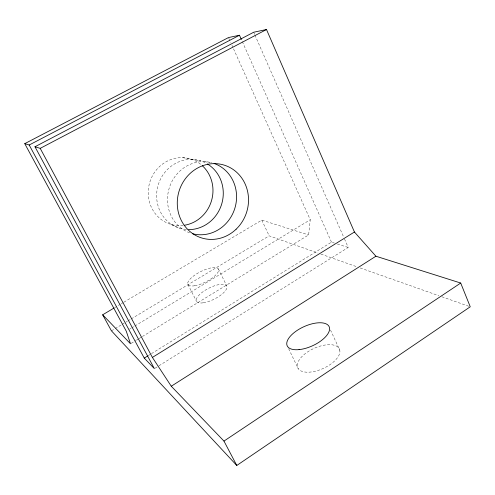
<?xml version="1.0" encoding="UTF-8"?>
<svg xmlns="http://www.w3.org/2000/svg" width="495" height="495" viewBox="0 0 495 495"><rect width="100%" height="100%" fill="white"/><g stroke="black" fill="none" stroke-linecap="round" stroke-linejoin="round"><path stroke-width="0.37" stroke-dasharray="2.48 1.86" d="M142.374 336.52L308.626 234.927L310.266 219.749L231.951 45.305M155.034 368.231L158.307 366.182M158.963 365.774L348.226 247.457L344.186 238.25M148.197 355.651L150.82 354.024M151.482 353.622L331.495 242.16L334.403 243.082M131.163 343.375L135.779 340.554M136.441 340.152L138.421 338.939M139.076 338.537L141.719 336.922M129.566 329.2L130.89 328.402M131.546 327.999L134.182 326.403M134.844 326.001L310.266 219.749M111.443 330.839L121.343 324.875M122.005 324.479L127.283 321.298M127.939 320.902L130.581 319.312M131.243 318.91L269.156 235.83L317.969 253.056M114.605 307.698L120.576 304.153M121.238 303.757L123.224 302.575M123.892 302.179L261.812 220.12L308.626 234.927M191.101 159.149L200.822 160.918M182.797 157.67L192.277 159.402M204.534 161.642L210.418 162.713M337.318 244.004L348.226 247.457M320.884 254.083L357.316 266.935M360.23 267.968L438.923 295.732M441.837 296.759L470.25 306.789M171.041 224.421L180.075 228.387M187.945 284.446L196.478 301.269M218.345 268.878L226.661 285.757M288.647 348.703L298.268 368.732M261.812 220.12L269.156 235.83M330.487 329.992L339.818 350.25A22.863 11.039 -24.3 0 1 309.796 372.122A22.863 11.039 -24.3 0 1 306.182 352.916A22.863 11.039 -24.3 0 1 339.818 350.25M228.789 38.27L230.682 42.49M242.303 41.599L331.495 242.16M253.694 32.231L254.628 34.359M254.937 35.065L343.87 237.544M189.622 232.823A36.785 34.334 -73 0 1 169.34 187.71A36.785 34.334 -73 0 1 211.959 162.781M183.175 225.417A34.149 32.212 -73.2 0 1 149.818 182.148A34.149 32.212 -73.2 0 1 201.713 165.163M186.467 229.538A35.3 33.146 -73.1 0 1 158.165 185.111A35.3 33.146 -73.1 0 1 206.13 163.22M203.358 302.81A16.972 6.095 -26.8 0 0 227.013 287.36A16.972 6.095 -26.8 0 0 204.522 290.689A16.972 6.095 -26.8 0 0 203.358 302.81M194.745 285.757A17.084 5.754 -26.7 0 0 218.654 270.4A17.084 5.754 -26.7 0 0 196.206 274.137A17.084 5.754 -26.7 0 0 194.745 285.757"/><path stroke-width="0.74" d="M102.669 314.801L111.443 330.839L236.783 465.473L470.25 306.789L460.709 283.041L375.922 256.218L354.439 232.019L266.496 29.527L253.694 32.231L34.972 146.761L154.378 368.639L144.255 358.095L29.193 145.004L24.75 143.655L126.268 331.198L130.501 343.778L102.669 314.801L113.943 308.094M34.972 146.761L40.206 148.358L152.392 357.433L171.27 386.224L223.969 441.088L460.709 283.041M171.27 386.224L375.922 256.218M152.392 357.433L354.439 232.019M144.255 358.095L147.535 356.06M40.206 148.358L266.496 29.527M29.193 145.004L239.475 35.238L241.356 39.476M24.75 143.655L228.473 37.564L239.475 35.238M223.969 441.088L236.783 465.473M214.088 163.455A36.785 34.334 -73 0 1 234.84 208.308A36.785 34.334 -73 0 1 192.468 233.714M202.288 165.677A34.149 32.212 -73.2 0 1 211.501 200.741A34.149 32.212 -73.2 0 1 184.709 225.2M207.386 163.944A35.3 33.146 -73.1 0 1 221.84 203.532A35.3 33.146 -73.1 0 1 188.626 229.624M236.121 229.21A38.121 35.386 -72.9 0 0 224.693 165.281A38.121 35.386 -72.9 0 0 177.884 210.097A38.121 35.386 -72.9 0 0 236.121 229.21M299.073 349.612A23.061 10.469 -24.5 0 0 329.528 327.894A23.061 10.469 -24.5 0 0 295.905 331.273A23.061 10.469 -24.5 0 0 299.073 349.612"/></g></svg>
